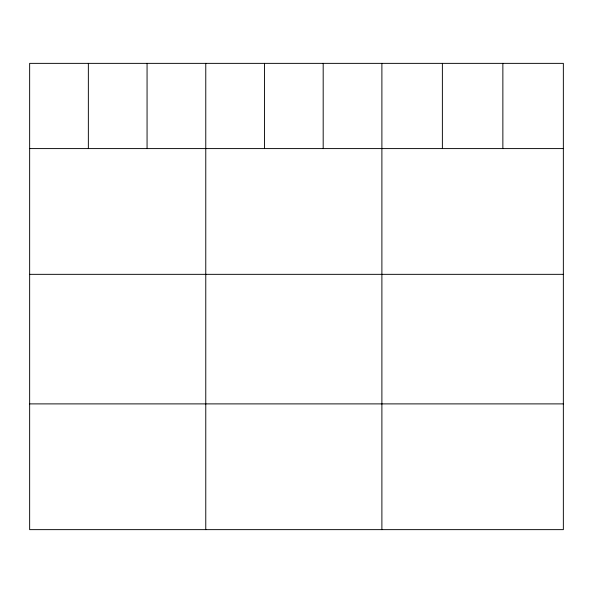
<?xml version="1.0" encoding="UTF-8"?>
<svg xmlns="http://www.w3.org/2000/svg" width="593" height="593" viewBox="0 0 593 593"><rect width="100%" height="100%" fill="white"/><g stroke="black" fill="none" stroke-linecap="round" stroke-linejoin="round"><path stroke-width="0.89" d="M563.35 148.591L563.35 529.638L29.65 529.638L29.65 63.362L563.35 63.362L563.35 148.591L29.65 148.591M29.65 274.337L563.35 274.337M29.65 403.892L563.35 403.892M502.864 63.362L502.864 148.591M442.378 63.362L442.378 148.591M381.892 63.362L381.892 529.638M323.185 63.362L323.185 148.591M264.478 63.362L264.478 148.591M205.771 63.362L205.771 529.638M147.064 63.362L147.064 148.591M88.357 63.362L88.357 148.591"/></g></svg>
